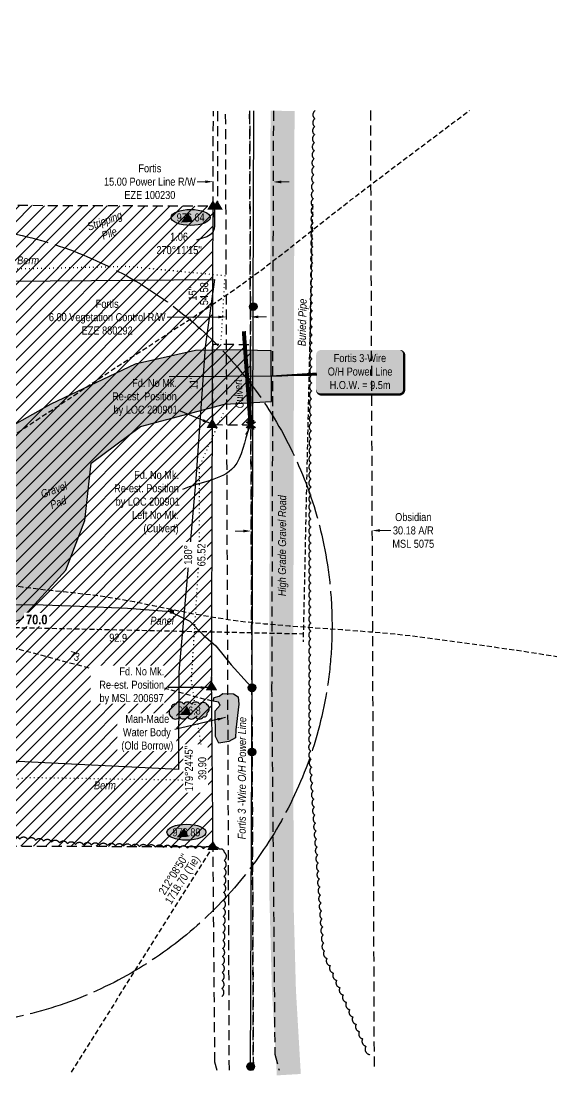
# Model space of a CAD drawing. Extents: x 622647 to 625054, y 5841508 to 5846238.
# Drawn here: x 623346 to 624015, y 5843878 to 5845208 of the extents above; entities that cross this region are included whole.
import ezdxf
from ezdxf.enums import TextEntityAlignment as Align

# ---------------------------------------------------------------- set-up
doc = ezdxf.new("R2010")
doc.units = 0
doc.header["$LTSCALE"] = 5
doc.header["$PDSIZE"] = 0.5
for name, pattern in [('0', [1, 1, 0]), ('DASHED1', [0.375, 0.25, -0.125]), ('foc-ACCESSROAD', [3.75, 2.5, -1.25]), ('foc-BUFFER', [16.75, 15, -1.75]), ('foc-DOT', [1, 0.2, -0.8]), ('foc-FLOWLINE', [3.75, 2.5, -1.25]), ('foc-TIELINE', [1.875, 1.25, -0.625]), ('foc-TOPO', [1, 0.2, -0.8]), ('POWERLINE5', [7.8, 2.4, -0.6, 0.6, -0.6, 0.6, -0.6, 2.4]), ('UG_PIPE', [1.875, 1.25, -0.625])]:
    doc.linetypes.add(name, pattern=pattern)
doc.layers.get('Defpoints').update_dxf_attribs({"color": 9})
for name, color, linetype in [('AS-CABLE', 224, 'foc-CABLE'), ('AS-PIPE-UG', 44, 'UG_PIPE'), ('AS-PIPE-UG-T', 44, 'Continuous'), ('AS-POWER', 104, 'foc-POWER'), ('AS-POWER-EXISTING', 72, 'POWERLINE5'), ('AS-POWER-T', 104, 'Continuous'), ('AS-ROADS', 254, 'Continuous'), ('AUX-BUFFER', 7, 'foc-BUFFER'), ('C-AR', 13, 'foc-ACCESSROAD'), ('C-WS', 13, 'foc-ACCESSROAD'), ('CG-NOTES', 7, 'Continuous'), ('DETAIL-HZ-Existing', 8, 'foc-DOT'), ('F-EZE', 190, 'foc-FLOWLINE'), ('F-WS', 190, 'foc-ACCESSROAD'), ('L-BD', 7, 'Continuous'), ('L-MON', 1, 'Continuous'), ('L-TIE', 7, 'foc-TIELINE'), ('P-CROSSINGS', 250, 'Continuous'), ('P-ELEVATION', 7, 'Continuous'), ('P-PROPOSED-EXISTING-H', 59, 'Continuous'), ('T-BUSH', 110, '0'), ('T-GENERAL', 48, 'foc-TOPO'), ('T-SLOPE', 48, 'Continuous'), ('T-TIE', 201, 'foc-TIELINE'), ('T-WATER', 160, 'Continuous'), ('T-WATER-H', 133, 'Continuous'), ('T-WATER-T', 170, 'Continuous')]:
    doc.layers.add(name, color=color, linetype=linetype)
for name, color, linetype, lineweight in [('AS-GENERAL', 48, 'Continuous', 18), ('C-AR-T', 13, 'Continuous', 9), ('F-EZE-T', 190, 'Continuous', 9), ('T-TEXT', 48, 'Continuous', 18), ('T-TIE-T', 201, 'Continuous', 18)]:
    doc.layers.add(name, color=color, linetype=linetype, lineweight=lineweight)
doc.styles.add('80', font='ARIALN.TTF', dxfattribs={"height": 10})
doc.styles.add('80CG', font='ARIALN.TTF', dxfattribs={"height": 10})
doc.styles.add('80L', font='ARIALN.TTF', dxfattribs={"height": 10})
doc.styles.add('BOLD', font='ARIALNB.TTF')
doc.styles.add('foc-LtypeFont', font='ARIALN.TTF', dxfattribs={"height": 7.35})
doc.linetypes.add('foc-CABLE', pattern='A,2,-1,["C",foc-LtypeFont,S=0.2,R=0,X=-0.625,Y=-0.75],-1.24,8', length=12.24)
doc.linetypes.add('foc-POWER', pattern='A,6,-1,["P",foc-LtypeFont,S=0.2,R=0,X=-0.625,Y=-0.75],-1.24,4', length=12.24)
doc.dimstyles.new('Compass 5 000', dxfattribs={"dimscale": 5, "dimtxt": 9, "dimasz": 2, "dimexe": 0.2, "dimexo": 0.0625, "dimgap": 0.5, "dimtad": 0, "dimtih": 1, "dimtoh": 1, "dimzin": 0, "dimdsep": 46, "dimtxsty": '80CG', "dimcen": 0.1, "dimse1": 1, "dimse2": 1, "dimclrd": 256, "dimclrt": 256, "dimaunit": 1, "dimadec": 4, "dimazin": 0, "dimtfac": 0.06, "dimtofl": 0, "dimtmove": 0, "dimatfit": 1, "dimfxl": 0.2, "dimtolj": 1, "dimtzin": 0, "dimlwd": -1, "dimarcsym": 0})

# ---------------------------------------------------------------- blocks, each defined once
blk = doc.blocks.new('POWERPOLE')
h = blk.add_hatch(color=255)
edge = h.paths.add_edge_path()
edge.add_arc((0, 0), 0.96, 0, 360)
at = {"linetype": 'Continuous'}
for p, q in [((0.68, -0.68), (-0.68, 0.68)), ((-0.68, -0.68), (0.68, 0.68))]:
    blk.add_line(p, q, dxfattribs=at)
blk.add_circle((0, 0), 0.96, dxfattribs=at)
blk = doc.blocks.new('STRIA')
blk.add_hatch(color=255).paths.add_polyline_path([(-0.04, 1.52), (-1.47, -0.87), (1.39, -0.87)])
blk = doc.blocks.new('STRIAA')
blk.add_blockref('STRIA', (0, 0))
blk = doc.blocks.new('STRIB')
at = {"color": 1}
blk.add_solid([(-1.12, -0.67), (-0.04, 1.13), (1.04, -0.67)], dxfattribs=at)
blk = doc.blocks.new('STRIBB')
blk.add_blockref('STRIB', (0, 0))
blk = doc.blocks.new('STRICC')
for name in ['STRIAA', 'STRIBB']:
    blk.add_blockref(name, (0, 0))
blk = doc.blocks.new('fdspike')
blk.add_blockref('STRICC', (0, 0))
blk = doc.blocks.new('TRIA')
blk.add_hatch(color=255).paths.add_polyline_path([(-0.04, 1.52), (-1.47, -0.87), (1.39, -0.87)])
blk = doc.blocks.new('TRIAA')
blk.add_blockref('TRIA', (0, 0))
blk = doc.blocks.new('TRIB')
at = {"color": 1}
blk.add_lwpolyline([(-1.12, -0.67), (-0.04, 1.13), (1.04, -0.67)], close=True, dxfattribs=at)
blk = doc.blocks.new('TRIBB')
blk.add_blockref('TRIB', (0, 0))
blk = doc.blocks.new('TRICC')
for name in ['TRIAA', 'TRIBB']:
    blk.add_blockref(name, (0, 0))
blk = doc.blocks.new('plspike')
blk.add_blockref('TRICC', (0, 0))
blk = doc.blocks.new('*D470')
at = {"layer": 'C-AR-T', "transparency": 16777216}
for p, q in [((623623.3, 5844571.6), (623613.3, 5844571.5)), ((623794.1, 5844572.3), (623807.8, 5844572.3))]:
    blk.add_line(p, q, dxfattribs=at)
for points in [[(623623.3, 5844573.3), (623623.3, 5844569.9), (623633.3, 5844571.6)], [(623794.1, 5844573.9), (623794.1, 5844570.6), (623784.1, 5844572.2)]]:
    blk.add_solid(points, dxfattribs=at)
at = {"layer": 'Defpoints', "color": 0, "transparency": 16777216}
for p in [(623630.8, 5845207.5), (623781.6, 5845208.1), (623633.3, 5844571.6)]:
    blk.add_point(p, dxfattribs=at)
at = {"layer": 'C-AR-T', "transparency": 16777216, "insert": (623835.7, 5844572.3), "char_height": 10, "attachment_point": 5, "style": '80CG'}
blk.add_mtext('\\A1;Obsidian\\P30.18 A/R\\PMSL 5075', dxfattribs=at)
blk = doc.blocks.new('*D482')
at = {"layer": 'Defpoints', "color": 0, "transparency": 16777216}
for p in [(623601.9, 5844930.1), (623631.9, 5844930.2), (623632.2, 5844839)]:
    blk.add_point(p, dxfattribs=at)
at = {"layer": 'F-EZE-T', "transparency": 16777216}
for p, q in [((623592.3, 5844838.8), (623528.4, 5844838.6)), ((623642.2, 5844839), (623652.2, 5844839.1))]:
    blk.add_line(p, q, dxfattribs=at)
for points in [[(623642.2, 5844840.7), (623642.3, 5844837.3), (623632.2, 5844839)], [(623592.2, 5844840.5), (623592.3, 5844837.2), (623602.3, 5844838.9)]]:
    blk.add_solid(points, dxfattribs=at)
at = {"layer": 'F-EZE-T', "transparency": 16777216, "insert": (623453.3, 5844838.6), "char_height": 10, "attachment_point": 5, "style": '80CG'}
blk.add_mtext('\\A1;Fortis\\P6.00 Vegetation Control R/W\\PEZE 880292', dxfattribs=at)
blk = doc.blocks.new('*D483')
at = {"layer": 'Defpoints', "color": 0, "transparency": 16777216}
for p in [(623585.7, 5845003.9), (623660.7, 5845007.5), (623660.7, 5845003.7)]:
    blk.add_point(p, dxfattribs=at)
at = {"layer": 'F-EZE-T', "transparency": 16777216}
for p, q in [((623575.7, 5845007.8), (623565.7, 5845007.8)), ((623670.7, 5845007.5), (623680.7, 5845007.5))]:
    blk.add_line(p, q, dxfattribs=at)
for points in [[(623575.7, 5845009.5), (623575.7, 5845006.1), (623585.7, 5845007.8)], [(623670.7, 5845009.2), (623670.7, 5845005.8), (623660.7, 5845007.5)]]:
    blk.add_solid(points, dxfattribs=at)
at = {"layer": 'F-EZE-T', "transparency": 16777216, "insert": (623506.6, 5845007.8), "char_height": 10, "attachment_point": 5, "style": '80CG'}
blk.add_mtext('\\A1;Fortis\\P15.00 Power Line R/W\\PEZE 100230', dxfattribs=at)
blk = doc.blocks.new('we')
at = {"layer": 'P-ELEVATION'}
h = blk.add_hatch(color=111, dxfattribs=at)
h.dxf.hatch_style = 1
edge = h.paths.add_edge_path()
edge.add_ellipse((0, 0), major_axis=(-24.4, 0), ratio=0.410256, start_angle=0, end_angle=360)
at = {"layer": 'P-ELEVATION', "color": 7, "flags": 128}
blk.add_lwpolyline([(0, 0, 12.5, 0, 0), (-12.4, -6.4, 0, 0, 0)], format="xyseb", dxfattribs=at)
at = {"layer": 'P-ELEVATION', "color": 7}
blk.add_ellipse((0, 0), major_axis=(-24.4, 0), ratio=0.410256, dxfattribs=at)
at = {"layer": 'P-ELEVATION', "style": '80'}
blk.add_attdef('ELEVATION', text='', height=10, dxfattribs=at).set_placement((0, 0), align=Align.MIDDLE_CENTER)
blk = doc.blocks.new('TEMP')
h = blk.add_hatch(color=255)
h.dxf.hatch_style = 1
h.paths.add_polyline_path([(0, 0.25), (-0.67, 1.15), (-0.67, 0.67), (-1.15, 0.67), (-0.25, 0), (-1.15, -0.67), (-0.67, -0.67), (-0.67, -1.15), (0, -0.25), (0.67, -1.15), (0.67, -0.67), (1.15, -0.67), (0.25, 0), (1.15, 0.67), (0.67, 0.67), (0.67, 1.15)])
h.paths.add_polyline_path([(0.57, 0.85), (0.57, 0.57), (0.85, 0.57), (0.08, 0), (0.85, -0.57), (0.57, -0.57), (0.57, -0.85), (0, -0.08), (-0.57, -0.85), (-0.57, -0.57), (-0.85, -0.57), (-0.08, 0), (-0.85, 0.57), (-0.57, 0.57), (-0.57, 0.85), (0, 0.08)], flags=16)
h = blk.add_hatch(color=1)
h.dxf.hatch_style = 1
h.paths.add_polyline_path([(0, 0.08), (-0.57, 0.85), (-0.57, 0.57), (-0.85, 0.57), (-0.08, 0), (-0.85, -0.57), (-0.57, -0.57), (-0.57, -0.85), (0, -0.08), (0.57, -0.85), (0.57, -0.57), (0.85, -0.57), (0.08, 0), (0.85, 0.57), (0.57, 0.57), (0.57, 0.85)])
at = {"color": 1}
for p, q in [((-0.08, 0), (0.08, 0)), ((0, 0.08), (0, -0.08))]:
    blk.add_line(p, q, dxfattribs=at)
at = {"color": 255, "flags": 128}
blk.add_lwpolyline([(-0.25, 0), (-1.15, 0.67), (-0.67, 0.67), (-0.67, 1.15), (0, 0.25), (0.67, 1.15), (0.67, 0.67), (1.15, 0.67), (0.25, 0), (1.15, -0.67), (0.67, -0.67), (0.67, -1.15), (0, -0.25), (-0.67, -1.15), (-0.67, -0.67), (-1.15, -0.67)], close=True, dxfattribs=at)
at = {"color": 1, "flags": 128}
blk.add_lwpolyline([(-0.08, 0), (-0.85, 0.57), (-0.57, 0.57), (-0.57, 0.85), (0, 0.08), (0.57, 0.85), (0.57, 0.57), (0.85, 0.57), (0.08, 0), (0.85, -0.57), (0.57, -0.57), (0.57, -0.85), (0, -0.08), (-0.57, -0.85), (-0.57, -0.57), (-0.85, -0.57)], close=True, dxfattribs=at)
blk = doc.blocks.new('*U496')
h = blk.add_hatch(color=255)
edge = h.paths.add_edge_path()
edge.add_line((-49, -28.5), (49, -28.5))
edge.add_arc((49, -22.5), 6, 270, 360)
edge.add_line((55, -22.5), (55, 21))
edge.add_arc((49, 21), 6, 0, 90)
edge.add_line((49, 27), (-49, 27))
edge.add_arc((-49, 21), 6, 90, 180)
edge.add_line((-55, 21), (-55, -22.5))
edge.add_arc((-49, -22.5), 6, 180, 270)
at = {"color": 104, "flags": 128}
blk.add_lwpolyline([(-49, -28.5, 3, 3, 0), (49, -28.5, 3, 3, 0.414214), (55, -22.5, 3, 3, 0), (55, 21, 3, 0, 0.414214), (49, 27, 0, 0, 0), (-49, 27, 0, 0, 0.414214), (-55, 21, 0, 0, 0), (-55, -22.5, 0, 3, 0.414214)], format="xyseb", close=True, dxfattribs=at)
at = {"color": 104, "style": '80'}
blk.add_attdef('ENTER_TEXT_001', (-26.8, -4.9), '', height=10, dxfattribs=at)
blk = doc.blocks.new('*U414')
at = {"layer": 'P-ELEVATION'}
h = blk.add_hatch(color=111, dxfattribs=at)
h.dxf.hatch_style = 1
edge = h.paths.add_edge_path()
edge.add_arc((-17.4, -4.5), 6.1, 215, 325)
edge.add_arc((-7.4, -4.5), 6.1, 215, 325)
edge.add_arc((2.6, -4.5), 6.1, 215, 325)
edge.add_arc((12.7, -4.5), 6.1, 215, 325)
edge.add_arc((18.1, -3.7), 4.32, 263.4336, 373.4336)
edge.add_arc((18.8, 2.3), 6.1, 305, 415)
edge.add_arc((17.5, 4.4), 5.69, 30.6955, 140.6955)
edge.add_arc((8.1, 4.5), 6.1, 35, 145)
edge.add_arc((-1.9, 4.5), 6.1, 35, 145)
edge.add_arc((-11.9, 4.5), 6.1, 35, 145)
edge.add_arc((-18, 3.8), 4.33, 75.4261, 185.4261)
edge.add_arc((-18.4, -2.3), 6.96, 125, 235)
at = {"color": 240, "flags": 128}
blk.add_lwpolyline([(-22.4, -8, 0.520567), (-12.3, -8, 0.520567), (-2.4, -8, 0.520567), (7.6, -8, 0.520567), (17.6, -8, 0.520567), (22.4, -2.7, 0.520567), (22.4, 7.3, 0.520567), (13.1, 8, 0.520567), (3.1, 8, 0.520567), (-6.9, 8, 0.520567), (-16.9, 8, 0.520567), (-22.4, 3.4, 0.520567)], format="xyb", close=True, dxfattribs=at)
at = {"layer": 'P-ELEVATION', "color": 240, "flags": 128}
blk.add_lwpolyline([(0, 0, 12.5, 0, 0), (-11.1, -5.5, 0, 0, 0)], format="xyseb", dxfattribs=at)
at = {"layer": 'P-ELEVATION', "color": 240, "style": '80'}
blk.add_attdef('ELEVATION', text='', height=10, dxfattribs=at).set_placement((0, 0), align=Align.MIDDLE_CENTER)

msp = doc.modelspace()

# ---------------------------------------------------------------- hatches: boundary and pattern name
at = {"layer": 'AS-POWER'}
h = msp.add_hatch(color=256, dxfattribs=at)
h.dxf.hatch_style = 1
h.paths.add_polyline_path([(623532.355, 5844472.645), (623535.68, 5844472.645), (623535.68, 5844468.985), (623532.355, 5844468.985)])
at = {"layer": 'AS-ROADS'}
h = msp.add_hatch(color=256, dxfattribs=at)
h.dxf.hatch_style = 1
h.paths.add_polyline_path([(623658.252, 5844796.432), (623606.6, 5844798.056), (623563.54, 5844797.016), (623488.195, 5844779.886), (623382.99, 5844729.951), (623307.14, 5844687.741), (623214.465, 5844697.021), (623144.625, 5844684.516), (623095.065, 5844625.661), (623073.385, 5844535.261), (623086.795, 5844471.366), (623131.205, 5844435.201), (623177.71, 5844420.311), (623245.195, 5844430.481), (623345.21, 5844460.971), (623401.455, 5844522.901), (623425.305, 5844584.726), (623433.1, 5844656.236), (623494.9, 5844701.996), (623599.68, 5844730.126), (623658.739, 5844733.136)])
at = {"layer": 'P-PROPOSED-EXISTING-H'}
h = msp.add_hatch(dxfattribs=at)
h.set_pattern_fill('ANSI31', color=256, scale=3.5, style=0)
h.set_pattern_definition([(45, (161.053, -1846.804), (-7.857724106, 7.857724106), [])])
h.paths.add_polyline_path([(623585.53, 5844177.456), (623583.795, 5844377.006), (623585.604, 5844977.148), (622860.935, 5844979.506), (622858.115, 5844179.861)])
h = msp.add_hatch(dxfattribs=at)
h.set_pattern_fill('ANSI31', color=256, scale=3.5, style=0)
h.set_pattern_definition([(45, (386.454, 263.028), (-7.857724106, 7.857724106), [])])
h.paths.add_polyline_path([(623584.79, 5844704.431), (623632.772, 5844704.288), (623632.381, 5844804.253), (623585.083, 5844804.394)])
at = {"layer": 'T-WATER-H'}
h = msp.add_hatch(color=256, dxfattribs=at)
h.dxf.hatch_style = 1
h.paths.add_polyline_path([(623587.099, 5844363.939), (623593.108, 5844365.253), (623597.615, 5844368.631), (623610.946, 5844368.443), (623616.955, 5844364.502), (623617.894, 5844355.494), (623614.139, 5844323.216), (623613.575, 5844313.27), (623605.125, 5844308.953), (623592.732, 5844306.701), (623588.789, 5844314.959), (623588.038, 5844347.237), (623594.422, 5844354.181), (623592.169, 5844357.746), (623585.597, 5844359.06)])

# ---------------------------------------------------------------- linework, layer by layer
at = {"layer": 'AS-CABLE', "flags": 128}
for points in [[(623146.092, 5844512.093), (623158.12, 5844510.051), (623162.67, 5844499.001), (623170.795, 5844485.601), (623207.75, 5844483.826), (623259.535, 5844482.216), (623311.13, 5844479.991), (623373.09, 5844479.246), (623418.945, 5844477.621), (623478.515, 5844475.246), (623532.945, 5844471.231)], [(623535.595, 5844469.111), (623556.41, 5844459.016), (623573.135, 5844442.141), (623589.035, 5844428.091), (623608.08, 5844404.616), (623628.385, 5844382.086), (623634.165, 5844376.061)]]:
    msp.add_lwpolyline(points, dxfattribs=at)
at = {"layer": 'AS-GENERAL', "const_width": 4.998, "flags": 128}
msp.add_lwpolyline([(623624.015, 5844821.066), (623632.535, 5844701.871)], dxfattribs=at)
at = {"layer": 'AS-PIPE-UG', "flags": 128}
msp.add_lwpolyline([(623710.005, 5844979.546), (623704.855, 5844746.966), (623698.09, 5844433.361)], dxfattribs=at)
at = {"layer": 'AS-POWER', "flags": 128}
msp.add_lwpolyline([(623632.45, 5843898.327), (623634.13, 5844295.621), (623634.355, 5844375.816), (623635.765, 5844851.906), (623636.634, 5845096.149)], dxfattribs=at)
at = {"layer": 'AS-POWER'}
msp.add_lwpolyline([(623532.355, 5844472.645), (623535.68, 5844472.645), (623535.68, 5844468.985), (623532.355, 5844468.985)], close=True, dxfattribs=at)
at = {"layer": 'AS-ROADS', "const_width": 29.989, "flags": 128}
msp.add_lwpolyline([(623680.22, 5843892.751), (623674.11, 5843997.866), (623671.07, 5844110.201), (623671.065, 5844527.421), (623672.1, 5845006.826), (623672.394, 5845096.289)], dxfattribs=at)
at = {"layer": 'AS-ROADS', "flags": 128}
msp.add_lwpolyline([(623658.252, 5844796.432), (623606.6, 5844798.056), (623563.54, 5844797.016), (623488.195, 5844779.886), (623382.99, 5844729.951), (623307.14, 5844687.741), (623214.465, 5844697.021), (623144.625, 5844684.516), (623095.065, 5844625.661), (623073.385, 5844535.261), (623086.795, 5844471.366), (623131.205, 5844435.201), (623177.71, 5844420.311), (623245.195, 5844430.481), (623345.21, 5844460.971), (623401.455, 5844522.901), (623425.305, 5844584.726), (623433.1, 5844656.236), (623494.9, 5844701.996), (623599.68, 5844730.126), (623658.739, 5844733.136)], close=True, dxfattribs=at)
msp.add_lwpolyline([(623671.578, 5844765.084), (623530.885, 5844764.136)], dxfattribs=at)
at = {"layer": 'AUX-BUFFER', "color": 251, "linetype": 'foc-BUFFER'}
msp.add_circle((623234.18, 5844453.356), 500, dxfattribs=at)
at = {"layer": 'C-AR'}
for points in [[(623635.928, 5843898.34), (623631.238, 5845096.128)], [(623782.083, 5845096.718), (623786.772, 5843898.931)]]:
    msp.add_lwpolyline(points, dxfattribs=at)
at = {"layer": 'C-WS', "flags": 128}
for points in [[(623585.53, 5844177.456), (623583.795, 5844377.006), (623585.604, 5844977.148), (622860.935, 5844979.506), (622858.115, 5844179.861)], [(623584.79, 5844704.431), (623632.772, 5844704.288), (623632.381, 5844804.253), (623585.083, 5844804.394)]]:
    msp.add_lwpolyline(points, close=True, dxfattribs=at)
at = {"layer": 'DETAIL-HZ-Existing', "linetype": 'DASHED1', "ltscale": 5, "flags": 128}
for points in [[(623228.377, 5844592.513), (623228.377, 5844592.513), (623228.85, 5844591.624), (623229.861, 5844589.25), (623231.318, 5844587.036), (623233.83, 5844584.649), (623235.656, 5844583.645), (623235.959, 5844585.504), (623235.058, 5844589.433), (623231.157, 5844595.285), (623224.126, 5844600.357), (623216.002, 5844603.15), (623214.188, 5844603.654), (623211.62, 5844604.339), (623206.596, 5844605.211), (623202.479, 5844607.806), (623203.241, 5844611.227), (623206.36, 5844612.507), (623210.618, 5844612.215), (623213.883, 5844611.699), (623216.3, 5844611.06), (623218.264, 5844610.51), (623220.193, 5844609.41), (623221.872, 5844608.302), (623223.142, 5844607.534), (623224.994, 5844607.482), (623227.01, 5844608.833), (623227.93, 5844610.007), (623228.005, 5844611.009), (623227.699, 5844613.202), (623226.283, 5844615.767), (623225.924, 5844616.108), (623225.519, 5844616.297), (623225.163, 5844616.539), (623225.296, 5844617.192), (623226.216, 5844618.366), (623227.971, 5844620.162), (623230.614, 5844622.429), (623234.195, 5844625.172), (623238.611, 5844628.536), (623243.764, 5844632.368), (623249.859, 5844636.576), (623257.048, 5844641.011), (623265.385, 5844645.575), (623275.007, 5844650.673), (623285.7, 5844656.948), (623297.018, 5844664.239), (623309.061, 5844672.499), (623321.983, 5844681.582), (623336.045, 5844691.095), (623351.095, 5844701.082), (623367.376, 5844711.802), (623384.845, 5844723.051), (623403.094, 5844735.072), (623422.615, 5844748.174), (623442.777, 5844761.693), (623464.466, 5844776.102), (623487.393, 5844790.993), (623511.355, 5844806.509), (623536.344, 5844822.903), (623562.668, 5844839.931), (623589.378, 5844857.469), (623616.806, 5844876.325), (623644.499, 5844896.539), (623672.363, 5844917.858), (623700.456, 5844940.033), (623728.596, 5844962.308), (623758.217, 5844985.372), (623788.979, 5845008.766), (623820.628, 5845032.732), (623852.917, 5845057.064), (623885.651, 5845081.608), (623905.902, 5845096.718)], [(623234.455, 5844528.206), (623234.455, 5844528.206), (623233.185, 5844515.911), (623239.343, 5844511.768), (623245.014, 5844507.111), (623248.674, 5844504.804), (623248.144, 5844505.99), (623246.414, 5844509.097), (623243.114, 5844512.964), (623236.007, 5844517.034), (623229.096, 5844519.358), (623224.022, 5844520.229), (623222.512, 5844520.591), (623220.299, 5844521.084), (623216.107, 5844522.677), (623211.551, 5844524.812), (623211.692, 5844527.116), (623216.577, 5844529.742), (623221.249, 5844528.911), (623225.345, 5844525.215), (623228.275, 5844522.138), (623230.856, 5844519.003), (623232.689, 5844515.749), (623233.749, 5844513.425), (623234.105, 5844511.234), (623234.438, 5844507.991), (623234.596, 5844503.744), (623232.81, 5844503.198), (623229.309, 5844507.11), (623225.401, 5844509.311), (623224.094, 5844509.578), (623223.487, 5844509.862), (623223.027, 5844510.25), (623223.164, 5844510.754), (623224.647, 5844511.442), (623227.773, 5844512.422), (623232.548, 5844513.445), (623238.676, 5844514.402), (623245.907, 5844515.236), (623254.104, 5844515.446), (623263.624, 5844514.789), (623274.51, 5844513.516), (623287.158, 5844511.789), (623300.92, 5844509.54), (623315.492, 5844506.911), (623330.765, 5844504.25), (623346.881, 5844501.86), (623364.143, 5844499.651), (623382.601, 5844497.621), (623402.408, 5844495.627), (623422.823, 5844493.347), (623443.747, 5844490.731), (623464.986, 5844487.522), (623486.998, 5844483.433), (623510.276, 5844478.676), (623535.267, 5844473.513), (623561.909, 5844468.291), (623590.144, 5844463.361), (623619.412, 5844459.107), (623649.503, 5844455.925), (623680.78, 5844453.322), (623713.101, 5844450.947), (623746.573, 5844448.551), (623781.001, 5844445.93), (623815.843, 5844442.768), (623852.012, 5844438.59), (623889.052, 5844433.585), (623926.95, 5844428.251), (623965.454, 5844422.732), (624004.47, 5844416.727), (624014.912, 5844415.059)]]:
    msp.add_lwpolyline(points, dxfattribs=at)
at = {"layer": 'F-EZE'}
for points in [[(623590.527, 5843898.163), (623587.869, 5843908.405), (623583.795, 5844377.006), (623585.962, 5845095.95)], [(623605.939, 5843898.223), (623601.249, 5845096.01)], [(623631.238, 5845096.128), (623635.928, 5843898.34)], [(623660.936, 5845096.244), (623658.769, 5844377.219), (623662.758, 5843918.468), (623667.948, 5843898.466)]]:
    msp.add_lwpolyline(points, dxfattribs=at)
at = {"layer": 'F-WS', "flags": 128}
msp.add_lwpolyline([(623591.26, 5845095.971), (623590.885, 5844977.131)], dxfattribs=at)
at = {"layer": 'L-TIE', "flags": 128}
msp.add_lwpolyline([(623408.594, 5843895.906), (623585.53, 5844177.456)], dxfattribs=at)
at = {"layer": 'P-CROSSINGS', "color": 104, "flags": 128}
msp.add_lwpolyline([(623635.24, 5844764.331, 0, 3.999, 0), (623715.239, 5844767.503, 1.999, 1.999, 0)], format="xyseb", dxfattribs=at)
at = {"layer": 'T-BUSH', "flags": 128}
for points in [[(623712.977, 5845096.377, 0.52056705), (623712.781, 5845086.383, 0.52056705), (623712.584, 5845076.388, 0.52056705), (623712.388, 5845066.394, 0.52056705), (623712.191, 5845056.399, 0.52056705), (623711.994, 5845046.405, 0.52056705), (623711.798, 5845036.41, 0.52056705), (623711.601, 5845026.416, 0.52056705), (623711.405, 5845016.421, 0.52056705), (623711.208, 5845006.427, 0.52056705), (623711.012, 5844996.432, 0.52056705), (623710.815, 5844986.438, 0.52056705), (623710.647, 5844976.443, 0.52056705), (623710.561, 5844966.447, 0.52056705), (623710.475, 5844956.451, 0.52056705), (623710.389, 5844946.455, 0.52056705), (623710.303, 5844936.459, 0.52056705), (623710.217, 5844926.463, 0.52056705), (623710.131, 5844916.467, 0.52056705), (623710.045, 5844906.471, 0.52056705), (623709.959, 5844896.475, 0.52056705), (623709.873, 5844886.479, 0.52056705), (623709.787, 5844876.483, 0.52056705), (623709.701, 5844866.487, 0.52056705), (623709.615, 5844856.491, 0.52056705), (623709.528, 5844846.495, 0.52056705), (623709.442, 5844836.499, 0.52056705), (623709.356, 5844826.503, 0.52056705), (623709.27, 5844816.507, 0.52056705), (623709.184, 5844806.511, 0.52056705), (623709.098, 5844796.515, 0.52056705), (623709.012, 5844786.519, 0.52056705), (623708.926, 5844776.523, 0.52056705), (623708.84, 5844766.527, 0.52056705), (623708.754, 5844756.531, 0.52056705), (623708.668, 5844746.535, 0.52056705), (623708.582, 5844736.539, 0.52056705), (623708.496, 5844726.543, 0.52056705), (623708.41, 5844716.547, 0.52056705), (623708.324, 5844706.551, 0.52056705), (623708.238, 5844696.555, 0.52056705), (623708.152, 5844686.559, 0.52056705), (623708.066, 5844676.563, 0.52056705), (623707.98, 5844666.567, 0.52056705), (623707.894, 5844656.571, 0.52056705), (623707.808, 5844646.575, 0.52056705), (623707.785, 5844636.578, 0.52056705), (623707.779, 5844626.582, 0.52056705), (623707.774, 5844616.585, 0.52056705), (623707.768, 5844606.589, 0.52056705), (623707.763, 5844596.593, 0.52056705), (623707.757, 5844586.596, 0.52056705), (623707.751, 5844576.6, 0.52056705), (623707.746, 5844566.604, 0.52056705), (623707.74, 5844556.607, 0.52056705), (623707.735, 5844546.611, 0.52056705), (623707.729, 5844536.614, 0.52056705), (623707.724, 5844526.618, 0.52056705), (623707.718, 5844516.622, 0.52056705), (623707.713, 5844506.625, 0.52056705), (623707.707, 5844496.629, 0.52056705), (623707.702, 5844486.632, 0.52056705), (623707.696, 5844476.636, 0.52056705), (623707.691, 5844466.64, 0.52056705), (623707.685, 5844456.643, 0.52056705), (623707.68, 5844446.647, 0.52056705), (623707.674, 5844436.65, 0.52056705), (623707.668, 5844426.654, 0.52056705), (623707.663, 5844416.658, 0.52056705), (623707.657, 5844406.661, 0.52056705), (623707.652, 5844396.665, 0.52056705), (623707.646, 5844386.669, 0.52056705), (623707.641, 5844376.672, 0.52056705), (623707.635, 5844366.676, 0.52056705), (623707.63, 5844356.679, 0.52056705), (623707.624, 5844346.683, 0.52056705), (623707.619, 5844336.687, 0.52056705), (623707.613, 5844326.69, 0.52056705), (623707.608, 5844316.694, 0.52056705), (623707.602, 5844306.697, 0.52056705), (623707.597, 5844296.701, 0.52056705), (623707.958, 5844286.717, 0.52056705), (623708.65, 5844276.745, 0.52056705), (623709.342, 5844266.772, 0.52056705), (623710.034, 5844256.8, 0.52056705), (623710.726, 5844246.828, 0.52056705), (623711.418, 5844236.855, 0.52056705), (623712.11, 5844226.883, 0.52056705), (623712.802, 5844216.91, 0.52056705), (623713.494, 5844206.938, 0.52056705), (623714.186, 5844196.966, 0.52056705), (623714.877, 5844186.993, 0.52056705), (623715.569, 5844177.021, 0.52056705), (623716.261, 5844167.048, 0.52056705), (623716.953, 5844157.076, 0.52056705), (623717.645, 5844147.103, 0.52056705), (623718.337, 5844137.131, 0.52056705), (623719.029, 5844127.159, 0.52056705), (623719.721, 5844117.186, 0.52056705), (623720.413, 5844107.214, 0.52056705), (623721.105, 5844097.241, 0.52056705), (623721.797, 5844087.269, 0.52056705), (623722.489, 5844077.297, 0.52056705), (623723.181, 5844067.324, 0.52056705), (623723.873, 5844057.352, 0.52056705), (623724.565, 5844047.379, 0.52056705), (623727.818, 5844038.044, 0.52056705), (623731.877, 5844028.908, 0.52056705), (623735.935, 5844019.773, 0.52056705), (623739.994, 5844010.637, 0.52056705), (623744.052, 5844001.502, 0.52056705), (623748.111, 5843992.367, 0.52056705), (623752.169, 5843983.231, 0.52056705), (623756.228, 5843974.096, 0.52056705), (623760.286, 5843964.96, 0.52056705), (623764.345, 5843955.825, 0.52056705), (623768.403, 5843946.689, 0.52056705), (623772.461, 5843937.554, 0.52056705), (623776.52, 5843928.418, 0.52056705), (623781.276, 5843917.713, 0.52056705)], [(623596.502, 5843990.389, 0.52056705), (623596.68, 5844000.384, 0.52056705), (623596.859, 5844010.379, 0.52056705), (623597.038, 5844020.374, 0.52056705), (623597.216, 5844030.369, 0.52056705), (623597.395, 5844040.363, 0.52056705), (623597.574, 5844050.358, 0.52056705), (623597.752, 5844060.353, 0.52056705), (623597.931, 5844070.348, 0.52056705), (623598.109, 5844080.342, 0.52056705), (623598.288, 5844090.337, 0.52056705), (623598.467, 5844100.332, 0.52056705), (623598.645, 5844110.327, 0.52056705), (623598.824, 5844120.322, 0.52056705), (623599.003, 5844130.316, 0.52056705), (623599.181, 5844140.311, 0.52056705), (623599.36, 5844150.306, 0.52056705), (623599.539, 5844160.301, 0.52056705), (623599.717, 5844170.296, 0.52056705), (623593.508, 5844174.221, 0.52056705), (623583.517, 5844174.555, 0.52056705), (623573.526, 5844174.888, 0.52056705), (623563.535, 5844175.221, 0.52056705), (623553.545, 5844175.554, 0.52056705), (623543.554, 5844175.888, 0.52056705), (623533.563, 5844176.221, 0.52056705), (623523.572, 5844176.554, 0.52056705), (623513.581, 5844176.888, 0.52056705), (623503.59, 5844177.221, 0.52056705), (623493.6, 5844177.554, 0.52056705), (623483.609, 5844177.887, 0.52056705), (623473.618, 5844178.221, 0.52056705), (623463.627, 5844178.554, 0.52056705), (623453.636, 5844178.887, 0.52056705), (623443.645, 5844179.221, 0.52056705), (623433.655, 5844179.554, 0.52056705), (623423.664, 5844179.887, 0.52056705), (623413.673, 5844180.221, 0.52056705), (623403.721, 5844181.114, 0.52056705), (623393.781, 5844182.175, 0.52056705), (623383.841, 5844183.236, 0.52056705), (623373.901, 5844184.297, 0.52056705), (623363.961, 5844185.358, 0.52056705), (623354.021, 5844186.419, 0.52056705), (623344.066, 5844186.968, 0.52056705), (623334.079, 5844186.52, 0.52056705), (623324.093, 5844186.073, 0.52056705), (623314.107, 5844185.625, 0.52056705), (623304.12, 5844185.178, 0.52056705), (623294.134, 5844184.73, 0.52056705), (623284.148, 5844184.282, 0.52056705), (623274.161, 5844183.835, 0.52056705), (623264.175, 5844183.387, 0.52056705), (623254.189, 5844182.94, 0.52056705), (623244.202, 5844182.492, 0.52056705), (623234.216, 5844182.045, 0.52056705), (623224.229, 5844181.597, 0.52056705), (623214.243, 5844181.149, 0.52056705), (623204.257, 5844180.702, 0.52056705), (623194.27, 5844180.254, 0.52056705), (623184.277, 5844180.209, 0.52056705), (623174.282, 5844180.325, 0.52056705), (623164.286, 5844180.441, 0.52056705), (623154.29, 5844180.557, 0.52056705), (623144.294, 5844180.673, 0.52056705), (623134.299, 5844180.79, 0.52056705), (623124.303, 5844180.906, 0.52056705), (623114.307, 5844181.022, 0.52056705), (623104.312, 5844181.138, 0.52056705), (623094.316, 5844181.254, 0.52056705), (623084.32, 5844181.37, 0.52056705), (623074.324, 5844181.486, 0.52056705), (623064.329, 5844181.603, 0.52056705), (623054.333, 5844181.719, 0.52056705), (623044.337, 5844181.835, 0.52056705), (623034.342, 5844181.951, 0.52056705), (623024.346, 5844182.067, 0.52056705), (623014.35, 5844182.183, 0.52056705), (623004.354, 5844182.299, 0.52056705), (622994.359, 5844182.415, 0.52056705), (622984.363, 5844182.532, 0.52056705), (622974.367, 5844182.648, 0.52056705), (622964.372, 5844182.764, 0.52056705), (622954.376, 5844182.88, 0.52056705), (622944.38, 5844182.996, 0.52056705), (622934.384, 5844183.112, 0.52056705), (622924.389, 5844183.228, 0.52056705), (622914.393, 5844183.344, 0.52056705), (622904.397, 5844183.461, 0.52056705), (622894.402, 5844183.577, 0.52056705), (622884.406, 5844183.693, 0.52056705), (622874.41, 5844183.809, 0.52056705), (622864.414, 5844183.925, 0.52056705), (622858.274, 5844189.107, 0.52056705), (622858.264, 5844199.103, 0.52056705), (622858.254, 5844209.1, 0.52056705), (622858.244, 5844219.096, 0.52056705), (622858.234, 5844229.092, 0.52056705), (622858.224, 5844239.089, 0.52056705), (622858.214, 5844249.085, 0.52056705), (622858.204, 5844259.082, 0.52056705), (622858.193, 5844269.078, 0.52056705), (622858.183, 5844279.074, 0.52056705), (622858.173, 5844289.071, 0.52056705), (622858.163, 5844299.067, 0.52056705), (622858.153, 5844309.063, 0.52056705), (622858.143, 5844319.06, 0.52056705), (622858.133, 5844329.056, 0.52056705), (622858.076, 5844339.052, 0.52056705), (622857.911, 5844349.047, 0.52056705), (622857.745, 5844359.042, 0.52056705), (622857.579, 5844369.037, 0.52056705), (622857.414, 5844379.032, 0.52056705), (622857.248, 5844389.027, 0.52056705), (622857.083, 5844399.022, 0.52056705), (622856.917, 5844409.017, 0.52056705), (622856.751, 5844419.012, 0.52056705), (622856.586, 5844429.007, 0.52056705), (622856.42, 5844439.002, 0.52056705), (622856.255, 5844448.997, 0.52056705), (622856.089, 5844458.992, 0.52056705), (622855.923, 5844468.987, 0.52056705), (622855.758, 5844478.982, 0.52056705), (622855.716, 5844488.979, 0.52056705), (622855.709, 5844498.975, 0.52056705), (622855.701, 5844508.971, 0.52056705), (622855.694, 5844518.968, 0.52056705), (622855.687, 5844528.964, 0.52056705), (622855.68, 5844538.96, 0.52056705), (622855.673, 5844548.957, 0.52056705), (622855.666, 5844558.953, 0.52056705), (622855.659, 5844568.95, 0.52056705), (622855.652, 5844578.946, 0.52056705), (622855.645, 5844588.942, 0.52056705), (622855.638, 5844598.939, 0.52056705), (622855.631, 5844608.935, 0.52056705), (622855.624, 5844618.932, 0.52056705), (622855.617, 5844628.928, 0.52056705), (622855.61, 5844638.924, 0.52056705), (622855.602, 5844648.921, 0.52056705), (622855.595, 5844658.917, 0.52056705), (622855.588, 5844668.914, 0.52056705), (622855.581, 5844678.91, 0.52056705), (622855.574, 5844688.906, 0.52056705), (622855.567, 5844698.903, 0.52056705), (622855.56, 5844708.899, 0.52056705), (622855.553, 5844718.895, 0.52056705), (622855.9, 5844728.884, 0.52056705), (622856.377, 5844738.869, 0.52056705), (622856.854, 5844748.854, 0.52056705), (622857.33, 5844758.839, 0.52056705), (622857.807, 5844768.824, 0.52056705), (622858.284, 5844778.809, 0.52056705), (622858.761, 5844788.794, 0.52056705), (622859.238, 5844798.779, 0.52056705), (622859.715, 5844808.764, 0.52056705), (622860.192, 5844818.749, 0.52056705), (622860.669, 5844828.734, 0.52056705), (622861.146, 5844838.719, 0.52056705), (622861.622, 5844848.704, 0.52056705), (622862.099, 5844858.689, 0.52056705), (622862.576, 5844868.674, 0.52056705), (622862.967, 5844878.661, 0.52056705), (622863.018, 5844888.657, 0.52056705), (622863.07, 5844898.653, 0.52056705), (622863.121, 5844908.65, 0.52056705), (622863.173, 5844918.646, 0.52056705), (622863.224, 5844928.642, 0.52056705), (622863.275, 5844938.638, 0.52056705), (622863.327, 5844948.635, 0.52056705), (622863.378, 5844958.631, 0.52056705), (622863.43, 5844968.627, 0.52056705), (622863.481, 5844978.624, 0.52056705), (622863.532, 5844988.62, 0.52056705), (622863.584, 5844998.616, 0.52056705), (622863.635, 5845008.612, 0.52056705), (622863.687, 5845018.609, 0.52056705), (622863.738, 5845028.605, 0.52056705), (622863.789, 5845038.601, 0.52056705), (622863.841, 5845048.597, 0.52056705), (622863.892, 5845058.594, 0.52056705), (622863.776, 5845068.588, 0.52056705), (622863.564, 5845078.583, 0.52056705), (622863.257, 5845093.069, 0.52056705)]]:
    msp.add_lwpolyline(points, format="xyb", dxfattribs=at)
at = {"layer": 'T-GENERAL', "flags": 128}
for points in [[(623140.675, 5844898.086), (623330.305, 5844898.866), (623478.675, 5844902.251), (623600.14, 5844890.686), (623595.43, 5844810.496)], [(623598.265, 5844718.466), (623568.42, 5844652.771), (623567.99, 5844542.056), (623558.165, 5844385.231), (623572.535, 5844289.246), (623546.815, 5844260.506), (623353.06, 5844263.571), (623297.54, 5844254.326), (623262.865, 5844236.471), (623219.27, 5844242.461)]]:
    msp.add_lwpolyline(points, dxfattribs=at)
at = {"layer": 'T-SLOPE', "flags": 128}
msp.add_lwpolyline([(623587.245, 5844885.806), (623575.81, 5844801.546), (623564.1, 5844636.376), (623542.945, 5844395.546), (623542.525, 5844273.986), (623342.165, 5844283.641), (623073.985, 5844296.491), (623011.785, 5844312.636), (623006.4, 5844348.456), (623005.79, 5844515.591), (622995.85, 5844876.861), (623228.105, 5844882.566), (623587.19, 5844885.721)], close=True, dxfattribs=at)
at = {"layer": 'T-TIE', "flags": 128}
msp.add_lwpolyline([(623234.18, 5844453.356), (623698.305, 5844443.344)], dxfattribs=at)
at = {"layer": 'T-WATER', "flags": 128}
msp.add_lwpolyline([(623587.099, 5844363.939), (623593.108, 5844365.253), (623597.615, 5844368.631), (623610.946, 5844368.443), (623616.955, 5844364.502), (623617.894, 5844355.494), (623614.139, 5844323.216), (623613.575, 5844313.27), (623605.125, 5844308.953), (623592.732, 5844306.701), (623588.789, 5844314.959), (623588.038, 5844347.237), (623594.422, 5844354.181), (623592.169, 5844357.746), (623585.597, 5844359.06)], close=True, dxfattribs=at)

# ---------------------------------------------------------------- block references
at = {"layer": 'AS-POWER-EXISTING', "xscale": 4.998194600000003, "yscale": 4.998194600000003, "zscale": 25.00000000000009}
for p in [(623635.765, 5844851.906), (623634.355, 5844375.816), (623634.13, 5844295.621), (623632.47, 5843902.971)]:
    msp.add_blockref('POWERPOLE', p, dxfattribs=at)
at = {"layer": 'AS-POWER-T'}
ref = msp.add_blockref('*U496', (623769.331, 5844770.675), dxfattribs=dict(at, xscale=0.99963892, yscale=0.99963892, zscale=0.99963892))
ref.add_attrib('ENTER_TEXT_001', 'Fortis 3-Wire', (623736.335, 5844782.58), dxfattribs={"layer": '0', "color": 104, "height": 9.99639, "style": '80'})
ref.add_attrib('ENTER_TEXT_002', 'O/H Power Line', (623728.875, 5844765.742), dxfattribs={"layer": '0', "color": 104, "height": 9.99639, "style": '80'})
ref.add_attrib('ENTER_TEXT_003', 'H.O.W. = 9.5m', (623731.231, 5844748.904), dxfattribs={"layer": '0', "color": 104, "height": 9.99639, "style": '80'})
at = {"layer": 'CG-NOTES', "xscale": 0.99963892, "yscale": 0.99963892, "zscale": 0.99963892}
for p, values in [((623557.566, 5844963.192), {'ELEVATION': '976.64'}), ((623552.349, 5844195.442), {'ELEVATION': '976.89'})]:
    msp.add_blockref('we', p, dxfattribs=at).add_auto_attribs(values)
at = {"layer": 'L-MON'}
for name, p, xscale, yscale, zscale in [('fdspike', (623585.604, 5844977.148), 5.000000000000008, 5.000000000000008, 25.00000000000009), ('fdspike', (623590.885, 5844977.131), 5.000000000000008, 5.000000000000008, 25.00000000000009), ('plspike', (623584.79, 5844704.431), 5.000000000000008, 5.000000000000008, 25.00000000000009), ('TEMP', (623632.772, 5844704.288), 4.998194600000003, 4.998194600000003, 4.998194600000003), ('plspike', (623583.795, 5844377.006), 5.000000000000008, 5.000000000000008, 25.00000000000009), ('fdspike', (623585.53, 5844177.456), 5.000000000000008, 5.000000000000008, 25.00000000000009)]:
    msp.add_blockref(name, p, dxfattribs=dict(at, xscale=xscale, yscale=yscale, zscale=zscale))

# ---------------------------------------------------------------- texts
at = {"layer": 'AS-PIPE-UG-T', "insert": (623691.257, 5844802.578), "char_height": 9.99639, "attachment_point": 1, "rotation": 88.833676, "style": '80L'}
msp.add_mtext_dynamic_manual_height_columns('{\\fArial Narrow|b0|i1|c0|p34;Buried Pipe}', width=59.03588, gutter_width=50, heights=[0], dxfattribs=at)
at = {"layer": 'AS-POWER', "insert": (623507.202, 5844464.633), "char_height": 9.99639, "attachment_point": 1, "style": '80L'}
msp.add_mtext_dynamic_manual_height_columns('{\\fArial Narrow|b0|i1|c0|p34;Panel}', width=9.16339, gutter_width=50, heights=[0], dxfattribs=at)
at = {"layer": 'AS-POWER', "insert": (623616.292, 5844186.343), "char_height": 9.99639, "attachment_point": 1, "rotation": 89.757773, "style": '80L'}
msp.add_mtext_dynamic_manual_height_columns('\\pi0.35369;{\\fArial Narrow|b0|i1|c0|p34;Fortis 3 -Wire O/H Power Line}', width=152.59659, gutter_width=50, heights=[0], dxfattribs=at)
at = {"layer": 'L-BD', "style": '80L'}
for s, height, rotation, p in [('54.58', 9.9964, 89.829, (623574.37, 5844867.927)), ("15''", 9.9964, 89.829, (623560.125, 5844867.969)), ("11'", 9.9964, 89.829, (623561.143, 5844755.987)), ("212°08'50''", 9.99639, 57.8533, (623535.997, 5844143.114)), ('1718.70 (Tie)', 9.99639, 57.8533, (623548.058, 5844135.535))]:
    msp.add_text(s, height=height, rotation=rotation, dxfattribs=at).set_placement(p, align=Align.MIDDLE)
at = {"layer": 'L-BD', "insert": (623543.122, 5844944.067), "char_height": 9.99639, "width": 50.99319, "attachment_point": 2, "style": '80L'}
msp.add_mtext("1.06 270°11'15''", dxfattribs=at)
at = {"layer": 'L-MON', "char_height": 9.99639, "attachment_point": 1, "style": '80L'}
for s, insert in [('\\pi33.983;Fd. No Mk.\\P\\pi8.8902;Re-est. Position\\P\\pi10.67;by LOC 200901', (623450.527, 5844761.498)), ('\\pi33.983;Fd. No Mk.\\P\\pi8.8902;Re-est. Position\\P\\pi10.67;by LOC 200901\\P\\pi31.283;Left No Mk.\\P\\pi45.535;(Culvert)', (623453.08, 5844646.682))]:
    msp.add_mtext_dynamic_manual_height_columns(s, width=88.0431, gutter_width=50, heights=[0], dxfattribs=dict(at, insert=insert))
at = {"layer": 'T-TEXT', "char_height": 9.99639, "attachment_point": 1, "style": '80L'}
for s, width, insert, rotation in [('\\pi2.7831;{\\fArial Narrow|b0|i1|c0|p34;Stripping\\P\\pi15.834;Pile}', 49.92265, (623424.63, 5844954.939), 20), ('{\\fArial Narrow|b0|i1|c0|p34;Berm}', 49.92265, (623340.73, 5844914.611), 0.5034), ('{\\fArial Narrow|b0|i1|c0|p34;Culvert}', 9.59251, (623613.975, 5844724.459), 94.08852), ('\\pi0.61191;{\\fArial Narrow|b0|i1|c0|p34;Gravel\\P\\pi6.9739;Pad}', 34.3292, (623368.531, 5844621.813), 20), ('{\\fArial Narrow|b0|i1|c0|p34;High Grade Gravel Road}', 126.73711, (623666.64, 5844490.313), 89.876303), ('{\\fArial Narrow|b0|i1|c0|p34;Berm}', 49.92265, (623436.746, 5844258.993), 0.5034)]:
    msp.add_mtext_dynamic_manual_height_columns(s, width=width, gutter_width=50, heights=[0], dxfattribs=dict(at, insert=insert, rotation=rotation))
at = {"layer": 'T-TIE-T', "style": '80L'}
for s, rotation, p in [('92.9', 358.7642, (623466.986, 5844438.332)), ('73', 344.9796, (623412.35, 5844415.38))]:
    msp.add_text(s, height=9.9964, rotation=rotation, dxfattribs=at).set_placement(p, align=Align.MIDDLE)

# ---------------------------------------------------------------- dimensions: what is measured, and where the dimension line sits
at = {"layer": 'C-AR-T'}
dim = msp.add_linear_dim(base=(623633.292, 5844571.624), p1=(623781.647, 5845208.082), p2=(623630.802, 5845207.492), angle=180.224319, text='Obsidian\\P30.18 A/R\\PMSL 5075', dimstyle='Compass 5 000', dxfattribs=at)
dim.commit()
dim.dimension.update_dxf_attribs({"geometry": '*D470', "text_midpoint": (623835.712, 5844572.307), "dimtype": 161})
at = {"layer": 'F-EZE-T'}
for base, p1, p2, angle, text, picture, middle in [((623660.669, 5845007.545), (623585.685, 5845003.886), (623660.657, 5845003.66), 359.827305, 'Fortis\\P15.00 Power Line R/W\\PEZE 100230', '*D483', (623506.556, 5845007.832)), ((623632.245, 5844838.976), (623601.899, 5844930.062), (623631.888, 5844930.179), 0.224319, 'Fortis\\P6.00 Vegetation Control R/W\\PEZE 880292', '*D482', (623453.259, 5844838.57))]:
    dim = msp.add_linear_dim(base=base, p1=p1, p2=p2, angle=angle, text=text, dimstyle='Compass 5 000', dxfattribs=at)
    dim.commit()
    dim.dimension.update_dxf_attribs({"geometry": picture, "text_midpoint": middle, "dimtype": 161})

# ---------------------------------------------------------------- leaders
at = {"layer": 'L-BD', "path_type": 1}
msp.add_leader([(623587.5, 5844973.47), (623583.729, 5844942.783), (623564.875, 5844934.708)], dimstyle='Compass 5 000', override={"dimgap": 0.5, "dimtad": 0}, dxfattribs=at)
at = {"layer": 'L-MON'}
for points in [[(623582.249, 5844705.887), (623542.992, 5844722.155)], [(623580.074, 5844376.168), (623529.309, 5844376.168)]]:
    msp.add_leader(points, dimstyle='Compass 5 000', dxfattribs=at)
at = {"layer": 'L-MON', "path_type": 1}
msp.add_leader([(623630.739, 5844701.056), (623611.574, 5844651.378), (623547.494, 5844623.646)], dimstyle='Compass 5 000', override={"dimgap": 0.5, "dimtad": 0}, dxfattribs=at)

# ---------------------------------------------------------------- next in the draw order: texts
at = {"layer": 'L-BD', "attachment_point": 2, "style": '80L', "bg_fill": 3, "box_fill_scale": 1.2, "bg_fill_color": 256, "bg_fill_transparency": 0}
for s, insert, char_height, width, rotation in [('180°\\P65.52', (623549.39, 5844541.879), 9.9964, 28.15259, 89.8259), ("179°24'45''\\P39.90", (623550.359, 5844274.923), 9.99639, 56.28704, 90.4981)]:
    msp.add_mtext(s, dxfattribs=dict(at, insert=insert, char_height=char_height, width=width, rotation=rotation))
at = {"layer": 'L-BD', "color": 3, "insert": (623351.933, 5844467.074), "char_height": 11.9957, "width": 26.76423, "attachment_point": 1, "rotation": 359.928, "style": 'BOLD', "bg_fill": 3, "box_fill_scale": 1.2, "bg_fill_color": 256, "bg_fill_transparency": 0}
msp.add_mtext('70.0', dxfattribs=at)
at = {"layer": 'T-WATER-T', "insert": (623467.82, 5844342.053), "char_height": 9.99639, "attachment_point": 1, "style": '80L', "bg_fill": 3, "box_fill_scale": 1.2, "bg_fill_color": 256, "bg_fill_transparency": 0}
msp.add_mtext_dynamic_manual_height_columns('\\pi8.2221;Man-Made\\P\\pi5.1298;Water Body\\P\\pi3.1592;(Old Borrow)', width=69.8288, gutter_width=50, heights=[0], dxfattribs=at)

# ---------------------------------------------------------------- next in the draw order: linework, layer by layer
at = {"layer": 'T-TIE', "flags": 128}
msp.add_lwpolyline([(623234.18, 5844453.356), (623585.597, 5844359.06)], dxfattribs=at)

# ---------------------------------------------------------------- next in the draw order: leaders
at = {"layer": 'T-WATER-T'}
msp.add_leader([(623601.081, 5844338.731), (623537.623, 5844323.63)], dimstyle='Compass 5 000', dxfattribs=at)

# ---------------------------------------------------------------- next in the draw order: texts
at = {"layer": 'L-MON', "insert": (623434.57, 5844401.348), "char_height": 9.99639, "attachment_point": 1, "style": '80L', "bg_fill": 3, "box_fill_scale": 1.2, "bg_fill_color": 256, "bg_fill_transparency": 0}
msp.add_mtext_dynamic_manual_height_columns('\\pi33.983;Fd. No Mk.\\P\\pi8.8902;Re-est. Position\\P\\pi9.0948;by MSL 200697', width=88.0431, gutter_width=50, heights=[0], dxfattribs=at)

# ---------------------------------------------------------------- next in the draw order: block references
at = {"xscale": 0.99963892, "yscale": 0.99963892, "zscale": 0.99963892}
msp.add_blockref('*U414', (623555.882, 5844347.463), dxfattribs=at).add_auto_attribs({'ELEVATION': '976.8'})

doc.saveas('drawing.dxf')
